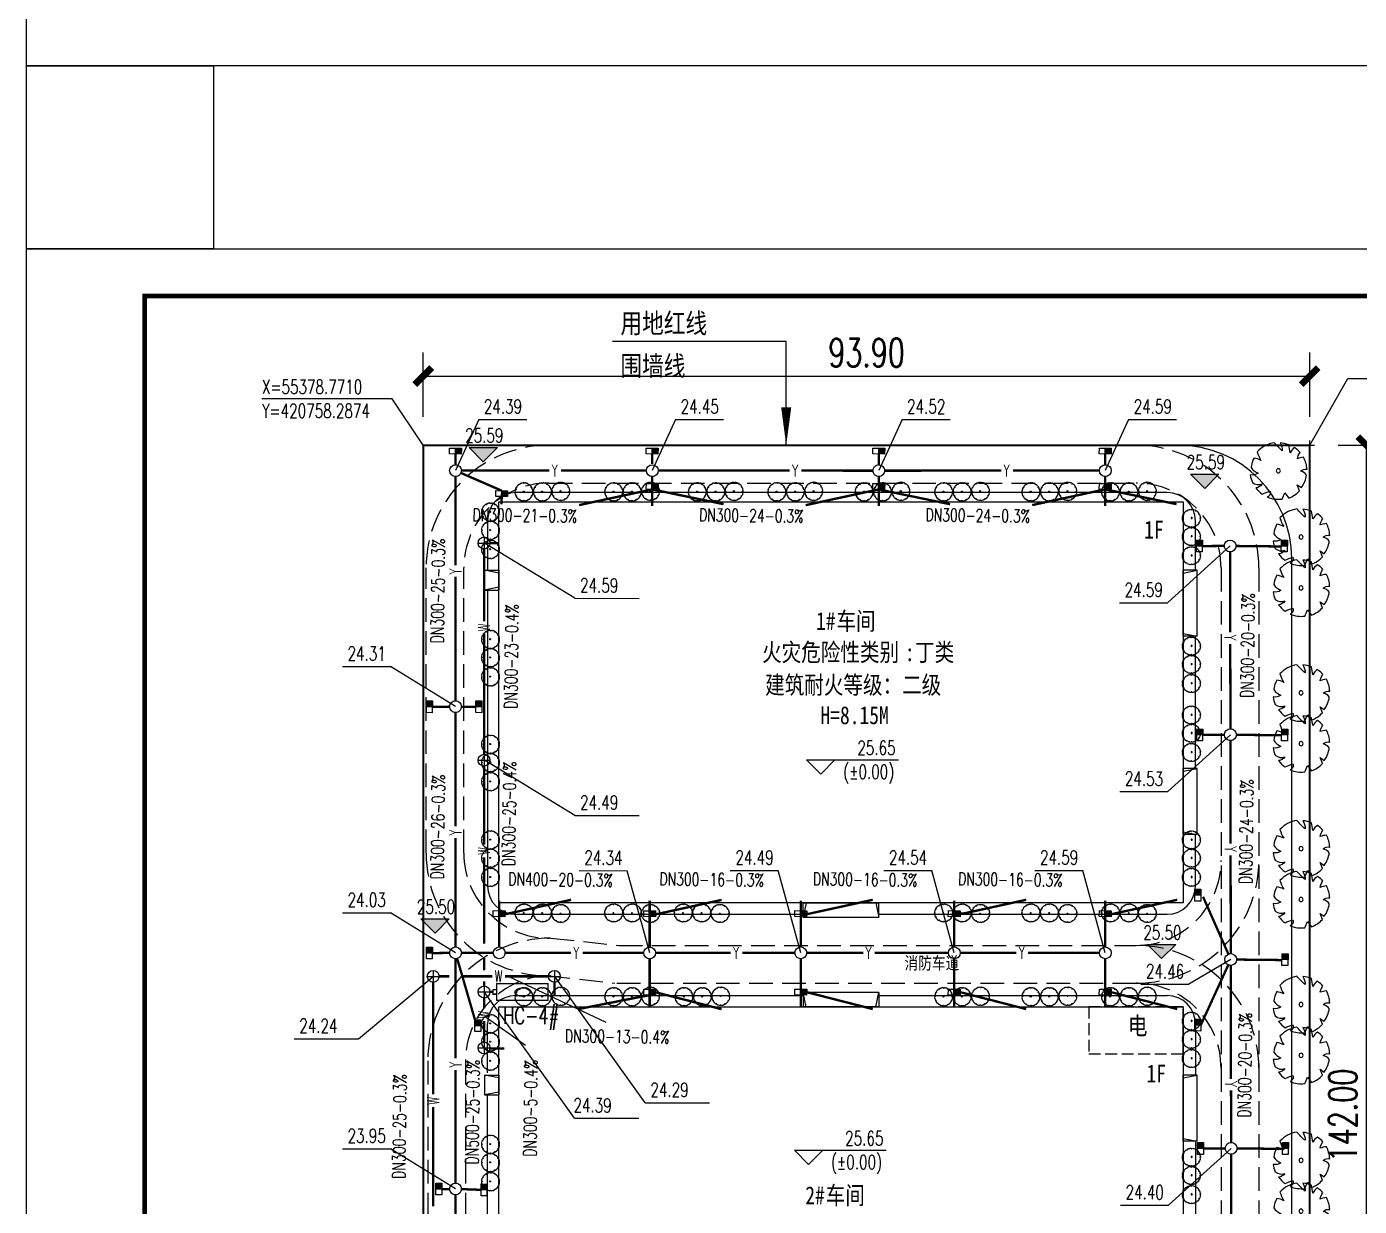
# Model space of a CAD drawing. Header units: millimetres. Extents: x 418357 to 841680, y 53918 to 109839.
# Drawn here: x 420716.3 to 420857.4, y 55072.1 to 55197.1 of the extents above; entities that cross this region are included whole.
import ezdxf

# ---------------------------------------------------------------- set-up
doc = ezdxf.new("R2010")
doc.units = ezdxf.units.MM
doc.linetypes.add('DASH', pattern=[0.35, 0.25, -0.1])
doc.linetypes.add('X5', pattern=[3, 2, -1])
doc.layers.add('0 - 已设计道路边线', color=140, linetype='Continuous', lineweight=50)
for name, color, linetype in [('0 - 建筑控制线', 40, 'Continuous'), ('0 - 新建建筑', 7, 'Continuous'), ('0 - 消防车道', 40, 'Continuous'), ('0 - 绿化2', 74, 'Continuous'), ('0-建筑立面', 255, 'Continuous'), ('DIM_COOR', 171, 'Continuous'), ('DIM_ELEV', 171, 'Continuous'), ('DIM_LEAD', 171, 'Continuous'), ('DIM_雨水', 3, 'Continuous'), ('LV', 3, 'Continuous'), ('PIPE-污水', 6, 'Continuous'), ('PIPE-雨水', 4, 'Continuous'), ('PUB_DIM', 171, 'Continuous'), ('PUB_TEXT', 7, 'Continuous'), ('STAIR', 3, 'Continuous'), ('TEXT_污水', 7, 'Continuous'), ('TEXT_雨水', 7, 'Continuous'), ('TK', 4, 'Continuous'), ('TREE', 8, 'Continuous'), ('TWT_TEXT', 7, 'Continuous'), ('TWT_室外', 8, 'Continuous'), ('TWT_雨水口', 4, 'Continuous'), ('WELL_污水', 6, 'Continuous'), ('WELL_雨水', 4, 'Continuous'), ('道路网', 7, 'Continuous')]:
    doc.layers.add(name, color=color, linetype=linetype)
doc.styles.add('_TCH_DIM', font='SIMPLEX', dxfattribs={"bigfont": 'GBCBIG'})
doc.styles.add('_TCH_DIM_T3', font='SIMPLEX', dxfattribs={"width": 0.705882, "bigfont": 'GBCBIG'})
doc.styles.add('_TWT_PIPETEXT', font='COMPLEX', dxfattribs={"width": 0.8, "height": 2.5, "bigfont": 'HZTXT'})
doc.styles.add('HT', font='simhei.ttf', dxfattribs={"width": 0.8})
doc.styles.get("Standard").update_dxf_attribs({"font": 'txt', "bigfont": 'gbcbig.shx'})
doc.styles.add('宋体', font='', dxfattribs={"width": 0.8})
doc.styles.get('宋体').set_extended_font_data('SimSun')
doc.linetypes.add('FENCELINE2', pattern='A,6.35,-2.54,[132,ltypeshp.shx,S=2.54,R=0,X=-2.54,Y=0],-2.54,25.4', length=36.83)
doc.dimstyles.new('_TCH_ARCH_M_M&&1', dxfattribs={"dimtxt": 2.975, "dimasz": 1.8, "dimexe": 2.5, "dimexo": 3, "dimgap": 1, "dimtad": 1, "dimzin": 0, "dimdsep": 46, "dimtxsty": '_TCH_DIM_T3', "dimblk": 'ARCHTICK', "dimcen": 0.09, "dimclrt": 7, "dimazin": 2, "dimtfac": 1, "dimtix": 1, "dimtmove": 2, "dimatfit": 3, "dimfxl": 0, "dimtolj": 1, "dimtzin": 0, "dimarcsym": 0})

# ---------------------------------------------------------------- blocks, each defined once
blk = doc.blocks.new('BRANCHD', base_point=(0.5, 0.5))
at = {"color": 8}
for p, q in [((0.951, 0.743), (0.931, 0.754)), ((0.962, 0.694), (0.951, 0.743)), ((0.974, 0.687), (0.962, 0.694)), ((0.97, 0.587), (0.994, 0.594)), ((0.97, 0.571), (0.97, 0.587)), ((1.008, 0.55), (0.97, 0.571)), ((0.987, 0.668), (0.974, 0.687)), ((0.982, 0.647), (0.987, 0.668)), ((0.997, 0.62), (0.982, 0.647)), ((0.994, 0.594), (0.997, 0.62)), ((0.998, 0.504), (1.008, 0.52)), ((1.008, 0.52), (1.008, 0.55))]:
    blk.add_line(p, q, dxfattribs=at)
blk = doc.blocks.new('M_F16')
at = {"xscale": 1016, "yscale": 1016, "zscale": 1016}
for rotation in [150, 180, 120, 90, 59.99999999999999, 30, 330.0000000000001, 210, 240, 270, 300.0000000000001]:
    blk.add_blockref('BRANCHD', (3, 9), dxfattribs=dict(at, rotation=rotation))
blk.add_blockref('BRANCHD', (3, 9), dxfattribs=at)
at = {"width": 0.8, "flags": 9}
for tag in ['YSIZE', 'XSIZE']:
    blk.add_attdef(tag, (0, 0), '', height=0.2, dxfattribs=at)
blk = doc.blocks.new('SHU1')
at = {"layer": 'LV', "color": 8, "lineweight": -2}
for radius in [137, 92.1]:
    blk.add_circle((214, 644), radius, dxfattribs=at)
at = {"layer": 'LV', "color": 8, "xscale": 4.5, "yscale": 4.5, "zscale": 4.5}
blk.add_blockref('M_F16', (267, 678), dxfattribs=at)
blk = doc.blocks.new('$plan$00003853')
at = {"layer": '0 - 绿化2', "color": 8}
blk.add_lwpolyline([(227, 1020, -0.064779), (482, 928, -0.140502), (396, 691, 0.022693), (675, 782, -0.079452), (887, 533, 0.167891), (592, 468, 0.027315), (999, 345, -0.172277), (998, -362, -0.066723), (654, -389, -0.062305), (849, -572, -0.091342), (592, -836, -0.143439), (285, -705, 0.213293), (366, -986, -0.068191), (89, -1047, -0.278754), (-132, -757, 0.22121), (-146, -1029, -0.081068), (-464, -929, 0.034822), (-501, -626, 0.431768), (-644, -818, -0.134445), (-967, -375, -0.054829), (-808, -178, 0.035323), (-1051, -141, -0.115847), (-1001, 342), (-767, 368), (-931, 457, -0.12079), (-611, 836, -0.192954), (-378, 705, 0.24867), (-432, 953, -0.109754), (15, 1047, -0.045563), (77, 823, 0.166126)], format="xyb", close=True, dxfattribs=at)
blk.add_circle((13, -7), 75.6, dxfattribs=at)
blk = doc.blocks.new('A$C18C27DA3')
at = {"layer": '0-建筑立面', "color": 8}
blk.add_lwpolyline([(73980, 1500), (1500, 1500), (1500, 43980), (73980, 43980)], close=True, dxfattribs=at)
at = {"layer": 'STAIR', "color": 8, "lineweight": -2}
for p, q in [((0, 36740), (0, 34640)), ((0, 36740), (1500, 36740)), ((1500, 36440), (0, 36740)), ((1500, 36740), (1500, 34640)), ((75480, 36740), (73980, 36740)), ((73980, 29740), (73980, 36740)), ((73980, 36440), (75480, 36740)), ((75480, 29740), (75480, 36740)), ((1500, 34940), (0, 34640)), ((0, 34640), (1500, 34640)), ((73980, 30040), (75480, 29740)), ((75480, 29740), (73980, 29740)), ((75480, 15740), (73980, 15740)), ((73980, 8740), (73980, 15740)), ((73980, 15440), (75480, 15740)), ((75480, 8740), (75480, 15740)), ((73980, 9040), (75480, 8740)), ((75480, 8740), (73980, 8740)), ((33740, 0), (33740, 1500)), ((33740, 1500), (41740, 1500)), ((34040, 1500), (33740, 0)), ((41440, 1500), (41740, 0)), ((41740, 0), (41740, 1500)), ((33740, 0), (41740, 0))]:
    blk.add_line(p, q, dxfattribs=at)
blk = doc.blocks.new('A$C3CD84E03')
at = {"layer": '0-建筑立面', "color": 8}
blk.add_lwpolyline([(1500, 42480), (73980, 42480), (73980, 0), (1500, 0)], close=True, dxfattribs=at)
at = {"layer": 'STAIR', "color": 8, "lineweight": -2}
for p, q in [((41740, 43980), (33740, 43980)), ((33740, 43980), (33740, 42480)), ((34040, 42480), (33740, 43980)), ((41440, 42480), (41740, 43980)), ((41740, 43980), (41740, 42480)), ((41740, 42480), (33740, 42480)), ((0, 35240), (0, 33140)), ((0, 35240), (1500, 35240)), ((1500, 34940), (0, 35240)), ((1500, 35240), (1500, 33140)), ((75480, 35240), (73980, 35240)), ((73980, 28240), (73980, 35240)), ((73980, 34940), (75480, 35240)), ((75480, 28240), (75480, 35240)), ((1500, 33440), (0, 33140)), ((0, 33140), (1500, 33140)), ((73980, 28540), (75480, 28240)), ((75480, 28240), (73980, 28240)), ((75480, 14240), (73980, 14240)), ((73980, 7240), (73980, 14240)), ((73980, 13940), (75480, 14240)), ((75480, 7240), (75480, 14240)), ((73980, 7540), (75480, 7240)), ((75480, 7240), (73980, 7240))]:
    blk.add_line(p, q, dxfattribs=at)
blk = doc.blocks.new('rqwr')
at = {"layer": '0 - 消防车道', "color": 8, "linetype": 'DASH', "ltscale": 10}
for p, q in [((420772.29, 55378.77), (420833.79, 55378.77)), ((420771.59, 55374.77), (420833.79, 55374.77)), ((420758.59, 55335.57), (420758.59, 55365.77)), ((420762.59, 55335.57), (420762.59, 55365.77)), ((420842.79, 55365.77), (420842.79, 55312.79)), ((420846.79, 55365.77), (420846.79, 55312.79)), ((420771.77, 55326.57), (420779.01, 55325.79)), ((420779.01, 55325.79), (420833.79, 55325.79)), ((420771.34, 55322.6), (420778.58, 55321.81)), ((420778.8, 55321.79), (420833.79, 55321.79)), ((420758.77, 55313.57), (420758.77, 55258.48)), ((420762.77, 55313.57), (420762.77, 55282.47)), ((420842.79, 55312.79), (420842.79, 55283.47)), ((420846.79, 55312.79), (420846.79, 55223.77)), ((420771.77, 55274.47), (420833.79, 55274.47)), ((420771.77, 55273.47), (420783.54, 55274.47)), ((420783.54, 55274.47), (420833.79, 55274.47)), ((420771.77, 55270.47), (420833.79, 55270.47)), ((420772.11, 55269.49), (420783.88, 55270.49)), ((420762.77, 55258.48), (420762.77, 55261.47)), ((420842.79, 55261.47), (420842.79, 55258.48)), ((420771.77, 55249.48), (420833.79, 55249.48)), ((420771.77, 55245.48), (420833.79, 55245.48)), ((420842.79, 55236.48), (420842.79, 55223.77))]:
    blk.add_line(p, q, dxfattribs=at)
for centre, radius, start, end in [((420771.59, 55365.77), 13, 90, 180), ((420833.79, 55365.77), 13, 0, 90), ((420771.59, 55365.77), 9, 90, 180), ((420833.79, 55365.77), 9, 0, 90), ((420771.59, 55335.57), 13, 180, 270), ((420771.59, 55335.57), 9, 180, 270), ((420833.79, 55334.79), 9, 270, 0), ((420833.79, 55334.79), 13, 270, 0), ((420771.77, 55313.57), 13, 90, 180), ((420833.79, 55312.79), 13, 0, 90), ((420771.77, 55313.57), 9, 90, 180), ((420833.79, 55312.79), 9, 0, 90), ((420833.79, 55283.47), 9, 270, 0), ((420771.77, 55282.47), 13, 180, 270), ((420771.77, 55282.47), 9, 180, 270), ((420771.77, 55261.47), 13, 90, 180), ((420771.77, 55261.47), 9, 90, 180), ((420833.79, 55261.47), 9, 360, 90), ((420771.77, 55258.48), 13, 180, 270), ((420771.77, 55258.48), 9, 180, 270), ((420833.79, 55258.48), 9, 270, 360), ((420833.79, 55236.48), 9, 0, 90)]:
    blk.add_arc(centre, radius, start, end, dxfattribs=at)
at = {"layer": 'PUB_TEXT', "color": 8, "lineweight": -2, "style": '宋体', "width": 0.8}
for s, height, p in [('1F', 1.899, (420834.64, 55368.88)), ('消防车道', 1.329, (420809.26, 55323.26)), ('消防车道', 1.329, (420809.26, 55271.95))]:
    blk.add_text(s, height=height, dxfattribs=at).set_placement(p)
blk = doc.blocks.new('$TwtSys$00000353')
at = {"color": 6}
for p, q in [((-0.5, 0.5), (0.5, 0.5)), ((-0.5, -0.5), (-0.5, 0.5)), ((0.5, 0.5), (0.5, -0.5)), ((-0.5, 0.133), (-0.58, 0.133)), ((-0.58, 0.133), (-0.58, -0.133)), ((-0.5, -0.133), (-0.58, -0.133)), ((0.5, -0.5), (-0.5, -0.5))]:
    blk.add_line(p, q, dxfattribs=at)
at = {"color": 6, "const_width": 0.02}
blk.add_lwpolyline([(-0.5, 0.5), (0.5, 0.5), (0.5, -0.5), (-0.5, -0.5)], close=True, dxfattribs=at)
blk.add_lwpolyline([(-0.5, 0.133), (-0.58, 0.133), (-0.58, -0.133), (-0.5, -0.133)], dxfattribs=at)
at = {"color": 6}
blk.add_ellipse((0, 0), major_axis=(0, 0.25), ratio=0.6, start_param=4.712389, end_param=10.995574, dxfattribs=at)
blk = doc.blocks.new('$TwtSys$00000424')
for p, q in [((-500, 250), (500, 250)), ((-500, -250), (-500, 250)), ((0, -250), (0, 250)), ((500, 250), (500, -250)), ((500, -250), (-500, -250))]:
    blk.add_line(p, q)
blk.add_solid([(0, 250), (500, 250), (0, -250), (500, -250)])
blk = doc.blocks.new('GeYuanFrame_74602687', base_point=(18.76, 4.34))
at = {"layer": 'TK'}
blk.add_lwpolyline([(18.76, 424.34), (612.76, 424.34), (612.76, 4.34), (18.76, 4.34), (18.76, 424.34)], dxfattribs=at)
blk = doc.blocks.new('GeYuanFrame_70264237', base_point=(18.76, 4.34))
at = {"layer": 'TK'}
blk.add_line((43.76, 414.34), (602.76, 414.34), dxfattribs=at)
blk.add_lwpolyline([(18.76, 424.34), (612.76, 424.34), (612.76, 4.34), (18.76, 4.34), (18.76, 424.34)], dxfattribs=at)
at = {"layer": 'TK', "const_width": 1}
blk.add_lwpolyline([(602.76, 414.34), (43.76, 414.34), (43.76, 14.34), (602.76, 14.34)], close=True, dxfattribs=at)
blk = doc.blocks.new('_ArchTick')
at = {"color": 0, "linetype": 'ByBlock', "const_width": 0.4}
blk.add_lwpolyline([(-0.5, -0.5), (0.5, 0.5)], dxfattribs=at)
blk = doc.blocks.new('*D149')
at = {"layer": 'Defpoints', "color": 0, "lineweight": -2}
for p in [(420852.18, 55160.07), (420758.29, 55152.75), (420852.18, 55152.75)]:
    blk.add_point(p, dxfattribs=at)
at = {"layer": 'PUB_DIM', "color": 0, "lineweight": -2}
for p, q in [((420758.29, 55155.75), (420758.29, 55162.57)), ((420852.18, 55155.75), (420852.18, 55162.57)), ((420758.29, 55160.07), (420852.18, 55160.07))]:
    blk.add_line(p, q, dxfattribs=at)
at = {"layer": 'PUB_DIM', "color": 0, "lineweight": -2, "xscale": 1.8, "yscale": 1.8, "zscale": 1.8, "rotation": 180}
blk.add_blockref('_ArchTick', (420758.29, 55160.07), dxfattribs=at)
at = {"layer": 'PUB_DIM', "color": 0, "lineweight": -2, "xscale": 1.8, "yscale": 1.8, "zscale": 1.8}
blk.add_blockref('_ArchTick', (420852.18, 55160.07), dxfattribs=at)
at = {"layer": 'PUB_DIM', "color": 7, "insert": (420805.24, 55162.55), "char_height": 2.975, "attachment_point": 5, "style": '_TCH_DIM_T3'}
blk.add_mtext('\\A1;93.90', dxfattribs=at)
blk = doc.blocks.new('*D150')
at = {"layer": 'Defpoints', "color": 0, "lineweight": -2}
for p in [(420852.18, 55152.75), (420858.18, 55152.75), (420852.18, 55010.75)]:
    blk.add_point(p, dxfattribs=at)
at = {"layer": 'PUB_DIM', "color": 0, "lineweight": -2}
for p, q in [((420855.18, 55152.75), (420860.68, 55152.75)), ((420858.18, 55010.75), (420858.18, 55152.75)), ((420855.18, 55010.75), (420860.68, 55010.75))]:
    blk.add_line(p, q, dxfattribs=at)
at = {"layer": 'PUB_DIM', "color": 0, "lineweight": -2, "xscale": 1.8, "yscale": 1.8, "zscale": 1.8}
for p, rotation in [((420858.18, 55152.75), 89.99896035443862), ((420858.18, 55010.75), 269.9989603544386)]:
    blk.add_blockref('_ArchTick', p, dxfattribs=dict(at, rotation=rotation))
at = {"layer": 'PUB_DIM', "color": 7, "insert": (420855.69, 55081.75), "char_height": 2.975, "attachment_point": 5, "rotation": 89.999, "style": '_TCH_DIM_T3'}
blk.add_mtext('\\A1;142.00', dxfattribs=at)
blk = doc.blocks.new('$TWTSYS$00000374')
for p, q in [((-0.5, 0, 0), (0.5, 0, 0)), ((0, 0.5, 0), (0, -0.5, 0))]:
    blk.add_line(p, q)
blk.add_circle((0, 0, 0), 0.5)
blk = doc.blocks.new('$TWTSYS$00000187')
blk.add_circle((0, 0, 0), 0.5)

msp = doc.modelspace()

# ---------------------------------------------------------------- hatches: boundary and pattern name
at = {"layer": 'DIM_ELEV', "lineweight": -2}
for points in [[(420764.64, 55150.996), (420763.14, 55152.496), (420766.14, 55152.496)], [(420841.062, 55148.177), (420839.562, 55149.677), (420842.562, 55149.677)], [(420759.546, 55101.07), (420758.046, 55102.57), (420761.046, 55102.57)], [(420836.488, 55098.373), (420834.988, 55099.873), (420837.988, 55099.873)]]:
    msp.add_hatch(color=256, dxfattribs=at).paths.add_polyline_path(points)
at = {"layer": 'PIPE-雨水', "linetype": 'Continuous', "lineweight": -2}
for points in [[(420782.543, 55147.747), (420782.418, 55147.747), (420782.668, 55147.746)], [(420782.543, 55147.747), (420782.418, 55147.747), (420782.668, 55147.746)], [(420782.532, 55148.072), (420782.506, 55148.194), (420782.532, 55148.199)], [(420782.532, 55148.072), (420782.558, 55148.194), (420782.532, 55148.199)], [(420806.504, 55148.065), (420806.478, 55148.187), (420806.504, 55148.192)], [(420806.504, 55148.065), (420806.529, 55148.187), (420806.504, 55148.192)], [(420806.537, 55147.115), (420806.412, 55147.115), (420806.662, 55147.115)], [(420806.537, 55147.115), (420806.412, 55147.115), (420806.662, 55147.115)], [(420830.527, 55147.122), (420830.402, 55147.122), (420830.652, 55147.122)], [(420830.527, 55147.122), (420830.402, 55147.122), (420830.652, 55147.122)]]:
    msp.add_hatch(color=256, dxfattribs=at).paths.add_polyline_path(points)

# ---------------------------------------------------------------- linework, layer by layer
at = {"color": 3, "linetype": 'Continuous'}
for p, q in [((420764.162, 55155.476), (420761.705, 55150.06)), ((420764.162, 55155.476), (420769.247, 55155.472)), ((420785, 55155.476), (420782.543, 55150.06)), ((420785, 55155.476), (420790.085, 55155.472)), ((420808.995, 55155.469), (420806.537, 55150.053)), ((420808.995, 55155.469), (420814.08, 55155.465)), ((420832.985, 55155.476), (420830.527, 55150.06)), ((420832.985, 55155.476), (420838.07, 55155.472)), ((420774.358, 55136.535), (420764.766, 55142.39)), ((420843.746, 55142.083), (420837.109, 55136.055)), ((420774.358, 55136.535), (420781.17, 55136.53)), ((420832.024, 55136.059), (420837.109, 55136.055)), ((420749.727, 55129.306), (420754.812, 55129.302)), ((420761.705, 55125.06), (420754.812, 55129.302)), ((420843.781, 55122.083), (420837.144, 55116.055)), ((420774.358, 55113.535), (420764.766, 55119.39)), ((420832.059, 55116.059), (420837.144, 55116.055)), ((420774.358, 55113.535), (420781.17, 55113.53)), ((420774.804, 55107.688), (420779.889, 55107.684)), ((420782.268, 55098.964), (420779.889, 55107.684)), ((420790.809, 55107.7), (420795.894, 55107.696)), ((420798.273, 55098.976), (420795.894, 55107.696)), ((420807.064, 55107.7), (420812.149, 55107.696)), ((420814.527, 55098.976), (420812.149, 55107.696)), ((420823.064, 55107.7), (420828.149, 55107.696)), ((420830.527, 55098.976), (420828.149, 55107.696)), ((420749.727, 55103.222), (420754.812, 55103.217)), ((420761.705, 55098.976), (420754.812, 55103.217)), ((420843.816, 55098.273), (420839.373, 55095.646)), ((420751.423, 55089.883), (420759.342, 55096.491)), ((420781.807, 55083.103), (420772.215, 55096.478)), ((420834.288, 55095.65), (420839.373, 55095.646)), ((420774.321, 55081.468), (420764.729, 55094.843)), ((420744.611, 55089.887), (420751.423, 55089.883)), ((420781.807, 55083.103), (420788.619, 55083.098)), ((420774.321, 55081.468), (420781.133, 55081.464)), ((420749.727, 55078.222), (420754.812, 55078.217)), ((420761.705, 55073.976), (420754.812, 55078.217)), ((420843.852, 55078.273), (420837.216, 55072.245)), ((420832.131, 55072.25), (420837.216, 55072.245))]:
    msp.add_line(p, q, dxfattribs=at)
at = {"color": 1, "linetype": 'X5', "const_width": 0.2, "flags": 128}
msp.add_lwpolyline([(420758.287, 55152.746), (420852.183, 55152.746), (420852.183, 55010.746), (420758.287, 55010.746), (420758.287, 55152.746)], dxfattribs=at)
at = {"layer": '0 - 已设计道路边线', "color": 8, "lineweight": -2}
for p, q in [((420837.067, 55147.746), (420768.087, 55147.746)), ((420765.087, 55144.746), (420765.087, 55139.506)), ((420840.067, 55139.506), (420840.067, 55144.746)), ((420765.087, 55137.406), (420765.087, 55106.066)), ((420840.067, 55118.506), (420840.067, 55132.506)), ((420840.067, 55106.066), (420840.067, 55111.506)), ((420768.087, 55103.066), (420798.527, 55103.066)), ((420806.527, 55103.066), (420837.067, 55103.066)), ((420768.087, 55094.466), (420798.527, 55094.466)), ((420806.527, 55094.466), (420837.067, 55094.466)), ((420765.087, 55086.279), (420765.087, 55091.466)), ((420840.067, 55091.466), (420840.067, 55086.026)), ((420765.087, 55052.786), (420765.087, 55083.926)), ((420840.067, 55079.026), (420840.067, 55065.026))]:
    msp.add_line(p, q, dxfattribs=at)
for centre, start, end in [((420768.087, 55144.746), 90, 180), ((420837.067, 55144.746), 0, 90), ((420768.087, 55106.066), 180, 270), ((420837.067, 55106.066), 270, 0), ((420768.087, 55091.466), 90, 180), ((420837.067, 55091.466), 0, 90)]:
    msp.add_arc(centre, 3, start, end, dxfattribs=at)
at = {"layer": '0 - 建筑控制线', "color": 0, "linetype": 'FENCELINE2', "ltscale": 0.2, "const_width": 0.2}
msp.add_lwpolyline([(420852.183, 55018.746), (420852.183, 55152.746), (420758.287, 55152.746), (420758.287, 55010.746), (420825.381, 55010.746)], dxfattribs=at)
at = {"layer": '0 - 新建建筑'}
for points in [[(420766.287, 55104.266), (420766.287, 55146.746), (420838.767, 55146.746), (420838.767, 55104.266)], [(420766.287, 55050.786), (420766.287, 55093.266), (420838.767, 55093.266), (420838.767, 55050.786)]]:
    msp.add_lwpolyline(points, close=True, dxfattribs=at)
at = {"layer": 'Defpoints', "color": 6, "lineweight": -2}
for p, q in [((420767.35, 55096.491), (420777.642, 55091.622)), ((420764.854, 55092.245), (420769.131, 55089.203))]:
    msp.add_line(p, q, dxfattribs=at)
at = {"layer": 'Defpoints', "lineweight": -2}
msp.add_lwpolyline([(420716.28, 55192.937), (420736.067, 55192.937), (420736.067, 55173.539), (420716.28, 55173.539)], close=True, dxfattribs=at)
at = {"layer": 'Defpoints', "linetype": 'DASH', "lineweight": -2, "ltscale": 5}
msp.add_lwpolyline([(420838.767, 55088.266), (420838.767, 55093.266), (420828.767, 55093.266), (420828.767, 55088.266)], close=True, dxfattribs=at)
at = {"layer": 'DIM_COOR', "color": 3, "lineweight": -2}
for p, q in [((420852.183, 55152.746), (420856.209, 55159.805)), ((420856.209, 55159.805), (420869.794, 55159.805)), ((420755.01, 55157.656), (420741.205, 55157.656)), ((420758.287, 55152.746), (420755.01, 55157.656)), ((420851.683, 55152.746), (420852.683, 55152.746)), ((420852.183, 55152.246), (420852.183, 55153.246))]:
    msp.add_line(p, q, dxfattribs=at)
at = {"layer": 'DIM_ELEV', "lineweight": -2}
for p, q in [((420764.64, 55150.996), (420763.14, 55152.496)), ((420763.14, 55152.496), (420766.14, 55152.496)), ((420764.64, 55150.996), (420766.14, 55152.496)), ((420841.062, 55148.177), (420839.562, 55149.677)), ((420839.562, 55149.677), (420842.562, 55149.677)), ((420841.062, 55148.177), (420842.562, 55149.677)), ((420800.386, 55117.922), (420798.886, 55119.422)), ((420798.886, 55119.422), (420808.614, 55119.422)), ((420800.386, 55117.922), (420801.886, 55119.422)), ((420759.546, 55101.07), (420758.046, 55102.57)), ((420758.046, 55102.57), (420761.046, 55102.57)), ((420759.546, 55101.07), (420761.046, 55102.57)), ((420836.488, 55098.373), (420834.988, 55099.873)), ((420834.988, 55099.873), (420837.988, 55099.873)), ((420836.488, 55098.373), (420837.988, 55099.873)), ((420799.096, 55076.566), (420797.596, 55078.066)), ((420797.596, 55078.066), (420807.324, 55078.066)), ((420799.096, 55076.566), (420800.596, 55078.066))]:
    msp.add_line(p, q, dxfattribs=at)
at = {"layer": 'DIM_LEAD', "lineweight": -2}
for p, q in [((420796.729, 55163.75), (420778.333, 55163.75)), ((420796.729, 55152.746), (420796.729, 55163.75))]:
    msp.add_line(p, q, dxfattribs=at)
at = {"layer": 'DIM_LEAD'}
msp.add_lwpolyline([(420796.729, 55152.746, 0, 1.067, 0), (420796.729, 55156.746, 0, 0, 0)], format="xyseb", dxfattribs=at)
at = {"layer": 'DIM_雨水', "linetype": 'FENCELINE2'}
for points in [[(420774.795, 55143.527, 0, 0, 0), (420768.295, 55143.525, 0.533, 0, 0), (420766.295, 55143.524, 0, 0, 0)], [(420798.789, 55143.52, 0, 0, 0), (420792.289, 55143.517, 0.533, 0, 0), (420790.289, 55143.517, 0, 0, 0)], [(420822.779, 55143.527, 0, 0, 0), (420816.279, 55143.525, 0.533, 0, 0), (420814.279, 55143.524, 0, 0, 0)], [(420760.855, 55142.15, 0, 0, 0), (420760.857, 55135.65, 0.533, 0, 0), (420760.858, 55133.65, 0, 0, 0)], [(420846.629, 55136.37, 0, 0, 0), (420846.631, 55129.87, 0.533, 0, 0), (420846.632, 55127.87, 0, 0, 0)], [(420769.41, 55136.137, 0, 0, 0), (420769.413, 55129.637, 0.533, 0, 0), (420769.413, 55127.637, 0, 0, 0)], [(420769.169, 55118.673, 0, 0, 0), (420769.171, 55112.173, 0.533, 0, 0), (420769.172, 55110.173, 0, 0, 0)], [(420760.855, 55117.15, 0, 0, 0), (420760.857, 55110.65, 0.533, 0, 0), (420760.858, 55108.65, 0, 0, 0)], [(420846.484, 55116.659, 0, 0, 0), (420846.486, 55110.159, 0.533, 0, 0), (420846.487, 55108.159, 0, 0, 0)], [(420778.59, 55104.949, 0, 0, 0), (420772.09, 55104.947, 0.533, 0, 0), (420770.09, 55104.946, 0, 0, 0)], [(420794.595, 55104.961, 0, 0, 0), (420788.095, 55104.959, 0.533, 0, 0), (420786.095, 55104.958, 0, 0, 0)], [(420810.85, 55104.961, 0, 0, 0), (420804.35, 55104.959, 0.533, 0, 0), (420802.35, 55104.958, 0, 0, 0)], [(420826.225, 55104.961, 0, 0, 0), (420819.725, 55104.959, 0.533, 0, 0), (420817.725, 55104.958, 0, 0, 0)], [(420846.339, 55091.919, 0, 0, 0), (420846.341, 55085.419, 0.533, 0, 0), (420846.342, 55083.419, 0, 0, 0)], [(420771.439, 55082.192, 0, 0, 0), (420771.436, 55088.692, 0.533, 0, 0), (420771.436, 55090.692, 0, 0, 0)], [(420784.586, 55088.331, 0, 0, 0), (420778.086, 55088.329, 0.533, 0, 0), (420776.086, 55088.328, 0, 0, 0)], [(420757.281, 55086.349, 0, 0, 0), (420757.283, 55079.849, 0.533, 0, 0), (420757.284, 55077.849, 0, 0, 0)], [(420760.936, 55086.316, 0, 0, 0), (420760.939, 55079.816, 0.533, 0, 0), (420760.939, 55077.816, 0, 0, 0)]]:
    msp.add_lwpolyline(points, format="xyseb", dxfattribs=at)
at = {"layer": 'PIPE-污水', "linetype": 'Continuous', "lineweight": -2, "ltscale": 0.005, "const_width": 0.25}
for points in [[(420765.354, 55142.387), (420766.287, 55142.387)], [(420764.729, 55141.762), (420764.729, 55134.11)], [(420764.729, 55132.772), (420764.729, 55120.012)], [(420764.729, 55118.762), (420764.729, 55110.447)], [(420764.729, 55109.109), (420764.729, 55099.944)], [(420764.729, 55098.448), (420764.729, 55097.127)], [(420759.342, 55095.866), (420759.342, 55083.978)], [(420759.967, 55096.491), (420761.054, 55096.491)], [(420765.605, 55096.491), (420762.524, 55096.491)], [(420764.729, 55095.968), (420764.729, 55095.468)], [(420771.55, 55096.491), (420766.944, 55096.491)], [(420772.175, 55095.866), (420772.175, 55094.466)], [(420764.729, 55094.218), (420764.729, 55093.104)], [(420765.354, 55094.843), (420765.604, 55094.843)], [(420764.729, 55091.766), (420764.729, 55089.532)], [(420765.354, 55088.851), (420766.872, 55088.851)], [(420759.342, 55082.639), (420759.342, 55072.116)]]:
    msp.add_lwpolyline(points, dxfattribs=at)
at = {"layer": 'PIPE-雨水', "linetype": 'Continuous', "lineweight": -2, "ltscale": 0.005, "const_width": 0.25}
for points in [[(420761.701, 55150.685), (420761.694, 55151.817)], [(420782.527, 55150.769), (420782.517, 55151.817)], [(420806.533, 55150.678), (420806.527, 55151.809)], [(420830.524, 55150.685), (420830.517, 55151.817)], [(420761.705, 55149.435), (420761.705, 55140.038)], [(420762.278, 55149.811), (420766.592, 55147.934)], [(420771.652, 55150.06), (420762.33, 55150.06)], [(420781.918, 55150.06), (420772.876, 55150.06)], [(420782.543, 55149.435), (420782.543, 55147.746)], [(420797.113, 55150.056), (420783.168, 55150.06)], [(420805.912, 55150.053), (420798.337, 55150.056)], [(420806.537, 55149.428), (420806.537, 55147.115)], [(420819.515, 55150.057), (420807.162, 55150.053)], [(420829.902, 55150.06), (420820.738, 55150.057)], [(420830.527, 55149.435), (420830.527, 55147.122)], [(420774.797, 55146.406), (420782.532, 55148.072)], [(420782.532, 55148.072), (420790.089, 55146.506)], [(420782.543, 55147.746), (420782.538, 55146.306)], [(420798.791, 55146.399), (420806.504, 55148.065)], [(420806.504, 55148.065), (420814.083, 55146.499)], [(420822.782, 55146.406), (420830.495, 55148.072)], [(420830.527, 55148.071), (420838.074, 55146.506)], [(420766.592, 55147.31), (420766.587, 55146.494)], [(420806.537, 55147.115), (420806.532, 55146.299)], [(420830.527, 55147.122), (420830.522, 55146.306)], [(420843.121, 55142.079), (420840.811, 55142.067)], [(420844.371, 55142.076), (420849.178, 55142.025)], [(420843.747, 55141.458), (420843.762, 55132.924)], [(420761.705, 55138.814), (420761.705, 55125.685)], [(420843.764, 55131.7), (420843.78, 55122.708)], [(420761.08, 55125.055), (420759.246, 55125.04)], [(420762.33, 55125.054), (420763.858, 55125.038)], [(420761.705, 55124.435), (420761.705, 55112.377)], [(420843.156, 55122.079), (420840.846, 55122.067)], [(420843.782, 55121.458), (420843.798, 55110.537)], [(420844.406, 55122.076), (420849.213, 55122.025)], [(420761.705, 55111.153), (420761.705, 55099.601)], [(420843.799, 55109.313), (420843.815, 55098.898)], [(420766.328, 55099.601), (420766.328, 55104.506)], [(420766.946, 55103.066), (420773.948, 55104.599)], [(420782.268, 55099.589), (420782.268, 55104.494)], [(420782.886, 55103.054), (420789.888, 55104.587)], [(420798.273, 55099.601), (420798.273, 55104.506)], [(420798.891, 55103.066), (420805.893, 55104.599)], [(420814.527, 55099.601), (420814.527, 55104.506)], [(420815.145, 55103.066), (420822.148, 55104.599)], [(420830.527, 55099.601), (420830.527, 55104.506)], [(420831.145, 55103.066), (420838.148, 55104.599)], [(420843.563, 55098.845), (420840.881, 55104.923)], [(420761.08, 55098.971), (420759.246, 55098.956)], [(420761.705, 55098.351), (420761.705, 55087.799)], [(420761.879, 55098.376), (420763.766, 55091.89)], [(420765.703, 55098.976), (420762.33, 55098.976)], [(420766.953, 55098.976), (420773.942, 55098.97)], [(420775.166, 55098.969), (420781.643, 55098.965)], [(420782.268, 55098.339), (420782.268, 55093.254)], [(420782.893, 55098.965), (420790.857, 55098.971)], [(420792.08, 55098.971), (420797.648, 55098.976)], [(420798.273, 55098.351), (420798.273, 55093.266)], [(420798.898, 55098.976), (420804.884, 55098.976)], [(420806.108, 55098.976), (420813.902, 55098.976)], [(420814.527, 55098.351), (420814.527, 55093.266)], [(420815.152, 55098.976), (420821.111, 55098.976)], [(420822.335, 55098.976), (420829.902, 55098.976)], [(420830.527, 55098.351), (420830.527, 55093.266)], [(420844.441, 55098.267), (420849.248, 55098.216)], [(420840.636, 55091.325), (420843.556, 55097.705)], [(420843.817, 55097.648), (420843.839, 55085.631)], [(420774.722, 55093.026), (420782.257, 55094.504)], [(420782.887, 55094.805), (420789.888, 55093.014)], [(420798.892, 55094.817), (420805.893, 55093.026)], [(420815.146, 55094.817), (420822.148, 55093.026)], [(420831.146, 55094.817), (420838.148, 55093.026)], [(420761.705, 55086.575), (420761.705, 55074.601)], [(420843.841, 55084.407), (420843.851, 55078.898)], [(420843.227, 55078.27), (420840.918, 55078.258)], [(420843.854, 55077.648), (420843.886, 55062.706)], [(420844.477, 55078.267), (420849.284, 55078.216)], [(420761.08, 55073.963), (420760.252, 55073.945)], [(420761.705, 55073.351), (420761.705, 55059.492)], [(420762.329, 55073.953), (420764.413, 55073.878)]]:
    msp.add_lwpolyline(points, dxfattribs=at)
at = {"layer": '道路网', "color": 8, "linetype": 'Continuous'}
msp.add_line((420850.267, 55018.746), (420850.267, 55140.745), dxfattribs=at)
msp.add_arc((420838.267, 55140.745), 12, 0, 89.99896, dxfattribs=at)

# ---------------------------------------------------------------- block references
at = {"layer": '0 - 绿化2', "xscale": 0.002879999999999999, "yscale": -0.00288, "zscale": 0.002879999999999999, "rotation": 118.0922593969319}
for p in [(420848.886, 55150.01), (420851.299, 55143), (420851.299, 55137.611), (420851.299, 55126.496), (420851.299, 55121.107), (420851.299, 55109.992), (420851.299, 55104.603), (420851.299, 55093.488), (420851.299, 55088.099), (420851.299, 55076.984), (420851.299, 55071.595)]:
    msp.add_blockref('$plan$00003853', p, dxfattribs=at)
at = {"layer": '0-建筑立面', "xscale": 0.001, "yscale": 0.001, "zscale": 0.001}
for name, p in [('A$C18C27DA3', (420764.787, 55102.766)), ('A$C3CD84E03', (420764.787, 55050.786))]:
    msp.add_blockref(name, p, dxfattribs=at)
at = {"layer": 'Defpoints', "lineweight": -2, "xscale": 0.5, "yscale": 0.5, "zscale": 0.5}
for name, p in [('GeYuanFrame_74602687', (420716.28, 55192.937)), ('GeYuanFrame_70264237', (420716.28, 54963.539))]:
    msp.add_blockref(name, p, dxfattribs=at)
at = {"layer": 'Defpoints', "lineweight": -2}
msp.add_blockref('rqwr', (0, -226.025), dxfattribs=at)
at = {"layer": 'TREE', "extrusion": (0, 0, -1)}
for p, xscale, yscale, zscale, rotation in [((-420768.679, 55147.969), -0.0004110838609215419, 0.0004110836464220474, -0.0004110838609215419, 99.48893673752902), ((-420770.636, 55147.969), -0.0004110838609215419, 0.0004110836464220474, -0.0004110838609215419, 99.48893673752902), ((-420772.58, 55148.024), -0.0004110838609215419, 0.0004110836464220474, -0.0004110838609215419, 99.48893673752902), ((-420778.186, 55147.969), -0.0004110838609215419, 0.0004110836464220474, -0.0004110838609215419, 99.48893673752902), ((-420780.143, 55147.969), -0.0004110838609215419, 0.0004110836464220474, -0.0004110838609215419, 99.48893673752902), ((-420782.087, 55148.024), -0.0004110838609215419, 0.0004110836464220474, -0.0004110838609215419, 99.48893673752902), ((-420787.04, 55147.969), -0.0004110838609215419, 0.0004110836464220474, -0.0004110838609215419, 99.48893673752902), ((-420788.997, 55147.969), -0.0004110838609215419, 0.0004110836464220474, -0.0004110838609215419, 99.48893673752902), ((-420790.941, 55148.024), -0.0004110838609215419, 0.0004110836464220474, -0.0004110838609215419, 99.48893673752902), ((-420795.467, 55147.969), -0.0004110838609215419, 0.0004110836464220474, -0.0004110838609215419, 99.48893673752902), ((-420797.425, 55147.969), -0.0004110838609215419, 0.0004110836464220474, -0.0004110838609215419, 99.48893673752902), ((-420799.369, 55148.024), -0.0004110838609215419, 0.0004110836464220474, -0.0004110838609215419, 99.48893673752902), ((-420804.709, 55147.969), -0.0004110838609215419, 0.0004110836464220474, -0.0004110838609215419, 99.48893673752902), ((-420806.666, 55147.969), -0.0004110838609215419, 0.0004110836464220474, -0.0004110838609215419, 99.48893673752902), ((-420808.61, 55148.024), -0.0004110838609215419, 0.0004110836464220474, -0.0004110838609215419, 99.48893673752902), ((-420813.136, 55147.969), -0.0004110838609215419, 0.0004110836464220474, -0.0004110838609215419, 99.48893673752902), ((-420815.094, 55147.969), -0.0004110838609215419, 0.0004110836464220474, -0.0004110838609215419, 99.48893673752902), ((-420817.038, 55148.024), -0.0004110838609215419, 0.0004110836464220474, -0.0004110838609215419, 99.48893673752902), ((-420822.378, 55147.969), -0.0004110838609215419, 0.0004110836464220474, -0.0004110838609215419, 99.48893673752902), ((-420824.335, 55147.969), -0.0004110838609215419, 0.0004110836464220474, -0.0004110838609215419, 99.48893673752902), ((-420826.279, 55148.024), -0.0004110838609215419, 0.0004110836464220474, -0.0004110838609215419, 99.48893673752902), ((-420830.805, 55147.969), -0.0004110838609215419, 0.0004110836464220474, -0.0004110838609215419, 99.48893673752902), ((-420832.763, 55147.969), -0.0004110838609215419, 0.0004110836464220474, -0.0004110838609215419, 99.48893673752902), ((-420834.707, 55148.024), -0.0004110838609215419, 0.0004110836464220474, -0.0004110838609215419, 99.48893673752902), ((-420765.138, 55145.826), -0.0004110838609215419, 0.0004110836464220474, -0.0004110838609215419, 99.48893673752902), ((-420765.138, 55143.891), -0.0004110838609215419, 0.0004110836464220474, -0.0004110838609215419, 99.48893673752902), ((-420839.917, 55145.17), 0.0004110838609215419, 0.0004110838609215419, -0.0004110837350400002, 260.5110632624709), ((-420839.917, 55143.235), 0.0004110838609215419, 0.0004110838609215419, -0.0004110837350400002, 260.5110632624709), ((-420765.138, 55141.867), -0.0004110838609215419, 0.0004110836464220474, -0.0004110838609215419, 99.48893673752902), ((-420839.917, 55141.21), 0.0004110838609215419, 0.0004110838609215419, -0.0004110837350400002, 260.5110632624709), ((-420765.138, 55132.337), -0.0004110838609215419, 0.0004110836464220474, -0.0004110838609215419, 99.48893673752902), ((-420839.917, 55131.63), 0.0004110838609215419, 0.0004110838609215419, -0.0004110837350400002, 260.5110632624709), ((-420765.138, 55130.402), -0.0004110838609215419, 0.0004110836464220474, -0.0004110838609215419, 99.48893673752902), ((-420765.138, 55128.377), -0.0004110838609215419, 0.0004110836464220474, -0.0004110838609215419, 99.48893673752902), ((-420839.917, 55129.695), 0.0004110838609215419, 0.0004110838609215419, -0.0004110837350400002, 260.5110632624709), ((-420839.917, 55127.67), 0.0004110838609215419, 0.0004110838609215419, -0.0004110837350400002, 260.5110632624709), ((-420839.917, 55124.33), 0.0004110838609215419, 0.0004110838609215419, -0.0004110837350400002, 260.5110632624709), ((-420839.917, 55122.395), 0.0004110838609215419, 0.0004110838609215419, -0.0004110837350400002, 260.5110632624709), ((-420765.138, 55121.228), -0.0004110838609215419, 0.0004110836464220474, -0.0004110838609215419, 99.48893673752902), ((-420839.917, 55120.37), 0.0004110838609215419, 0.0004110838609215419, -0.0004110837350400002, 260.5110632624709), ((-420765.138, 55119.293), -0.0004110838609215419, 0.0004110836464220474, -0.0004110838609215419, 99.48893673752902), ((-420765.138, 55117.269), -0.0004110838609215419, 0.0004110836464220474, -0.0004110838609215419, 99.48893673752902), ((-420765.138, 55111.101), -0.0004110838609215419, 0.0004110836464220474, -0.0004110838609215419, 99.48893673752902), ((-420839.917, 55111.101), 0.0004110838609215419, 0.0004110838609215419, -0.0004110837350400002, 260.5110632624709), ((-420765.138, 55109.166), -0.0004110838609215419, 0.0004110836464220474, -0.0004110838609215419, 99.48893673752902), ((-420839.917, 55109.166), 0.0004110838609215419, 0.0004110838609215419, -0.0004110837350400002, 260.5110632624709), ((-420765.138, 55107.142), -0.0004110838609215419, 0.0004110836464220474, -0.0004110838609215419, 99.48893673752902), ((-420839.917, 55107.142), 0.0004110838609215419, 0.0004110838609215419, -0.0004110837350400002, 260.5110632624709), ((-420768.679, 55103.043), 0.0004110838609215419, 0.0004110838609215419, -0.0004110837350400002, 80.51106326247098), ((-420770.636, 55103.043), 0.0004110838609215419, 0.0004110838609215419, -0.0004110837350400002, 80.51106326247098), ((-420772.58, 55102.989), 0.0004110838609215419, 0.0004110838609215419, -0.0004110837350400002, 80.51106326247098), ((-420778.186, 55103.043), 0.0004110838609215419, 0.0004110838609215419, -0.0004110837350400002, 80.51106326247098), ((-420780.143, 55103.043), 0.0004110838609215419, 0.0004110838609215419, -0.0004110837350400002, 80.51106326247098), ((-420782.087, 55102.989), 0.0004110838609215419, 0.0004110838609215419, -0.0004110837350400002, 80.51106326247098), ((-420785.553, 55103.043), 0.0004110838609215419, 0.0004110838609215419, -0.0004110837350400002, 80.51106326247098), ((-420787.51, 55103.043), 0.0004110838609215419, 0.0004110838609215419, -0.0004110837350400002, 80.51106326247098), ((-420789.454, 55102.989), 0.0004110838609215419, 0.0004110838609215419, -0.0004110837350400002, 80.51106326247098), ((-420813.136, 55103.043), 0.0004110838609215419, 0.0004110838609215419, -0.0004110837350400002, 80.51106326247098), ((-420815.094, 55103.043), 0.0004110838609215419, 0.0004110838609215419, -0.0004110837350400002, 80.51106326247098), ((-420817.038, 55102.989), 0.0004110838609215419, 0.0004110838609215419, -0.0004110837350400002, 80.51106326247098), ((-420822.378, 55103.043), 0.0004110838609215419, 0.0004110838609215419, -0.0004110837350400002, 80.51106326247098), ((-420824.335, 55103.043), 0.0004110838609215419, 0.0004110838609215419, -0.0004110837350400002, 80.51106326247098), ((-420826.279, 55102.989), 0.0004110838609215419, 0.0004110838609215419, -0.0004110837350400002, 80.51106326247098), ((-420830.805, 55103.043), 0.0004110838609215419, 0.0004110838609215419, -0.0004110837350400002, 80.51106326247098), ((-420832.763, 55103.043), 0.0004110838609215419, 0.0004110838609215419, -0.0004110837350400002, 80.51106326247098), ((-420834.707, 55102.989), 0.0004110838609215419, 0.0004110838609215419, -0.0004110837350400002, 80.51106326247098), ((-420768.679, 55094.489), -0.0004110838609215419, 0.0004110836464220474, -0.0004110838609215419, 99.48893673752902), ((-420770.636, 55094.489), -0.0004110838609215419, 0.0004110836464220474, -0.0004110838609215419, 99.48893673752902), ((-420772.58, 55094.544), -0.0004110838609215419, 0.0004110836464220474, -0.0004110838609215419, 99.48893673752902), ((-420778.186, 55094.489), -0.0004110838609215419, 0.0004110836464220474, -0.0004110838609215419, 99.48893673752902), ((-420780.143, 55094.489), -0.0004110838609215419, 0.0004110836464220474, -0.0004110838609215419, 99.48893673752902), ((-420782.087, 55094.544), -0.0004110838609215419, 0.0004110836464220474, -0.0004110838609215419, 99.48893673752902), ((-420785.627, 55094.489), -0.0004110838609215419, 0.0004110836464220474, -0.0004110838609215419, 99.48893673752902), ((-420787.584, 55094.489), -0.0004110838609215419, 0.0004110836464220474, -0.0004110838609215419, 99.48893673752902), ((-420789.528, 55094.544), -0.0004110838609215419, 0.0004110836464220474, -0.0004110838609215419, 99.48893673752902), ((-420813.136, 55094.489), -0.0004110838609215419, 0.0004110836464220474, -0.0004110838609215419, 99.48893673752902), ((-420815.094, 55094.489), -0.0004110838609215419, 0.0004110836464220474, -0.0004110838609215419, 99.48893673752902), ((-420817.038, 55094.544), -0.0004110838609215419, 0.0004110836464220474, -0.0004110838609215419, 99.48893673752902), ((-420822.378, 55094.489), -0.0004110838609215419, 0.0004110836464220474, -0.0004110838609215419, 99.48893673752902), ((-420824.335, 55094.489), -0.0004110838609215419, 0.0004110836464220474, -0.0004110838609215419, 99.48893673752902), ((-420826.279, 55094.544), -0.0004110838609215419, 0.0004110836464220474, -0.0004110838609215419, 99.48893673752902), ((-420830.805, 55094.489), -0.0004110838609215419, 0.0004110836464220474, -0.0004110838609215419, 99.48893673752902), ((-420832.763, 55094.489), -0.0004110838609215419, 0.0004110836464220474, -0.0004110838609215419, 99.48893673752902), ((-420834.707, 55094.544), -0.0004110838609215419, 0.0004110836464220474, -0.0004110838609215419, 99.48893673752902), ((-420765.138, 55091.634), -0.0004110838609215419, 0.0004110836464220474, -0.0004110838609215419, 99.48893673752902), ((-420839.917, 55091.908), 0.0004110838609215419, 0.0004110838609215419, -0.0004110837350400002, 260.5110632624709), ((-420765.138, 55089.699), -0.0004110838609215419, 0.0004110836464220474, -0.0004110838609215419, 99.48893673752902), ((-420839.917, 55089.973), 0.0004110838609215419, 0.0004110838609215419, -0.0004110837350400002, 260.5110632624709), ((-420765.138, 55087.675), -0.0004110838609215419, 0.0004110836464220474, -0.0004110838609215419, 99.48893673752902), ((-420839.917, 55087.949), 0.0004110838609215419, 0.0004110838609215419, -0.0004110837350400002, 260.5110632624709), ((-420765.138, 55078.857), -0.0004110838609215419, 0.0004110836464220474, -0.0004110838609215419, 99.48893673752902), ((-420765.138, 55076.922), -0.0004110838609215419, 0.0004110836464220474, -0.0004110838609215419, 99.48893673752902), ((-420839.917, 55077.491), 0.0004110838609215419, 0.0004110838609215419, -0.0004110837350400002, 260.5110632624709), ((-420765.138, 55074.897), -0.0004110838609215419, 0.0004110836464220474, -0.0004110838609215419, 99.48893673752902), ((-420839.917, 55075.556), 0.0004110838609215419, 0.0004110838609215419, -0.0004110837350400002, 260.5110632624709), ((-420839.917, 55073.531), 0.0004110838609215419, 0.0004110838609215419, -0.0004110837350400002, 260.5110632624709)]:
    msp.add_blockref('SHU1', p, dxfattribs=dict(at, xscale=xscale, yscale=yscale, zscale=zscale, rotation=rotation))
at = {"layer": 'TWT_室外', "xscale": 5.400000000000002, "yscale": 1.8, "zscale": 1.5, "rotation": 359.9294514655373}
msp.add_blockref('$TwtSys$00000353', (420768.792, 55094.822), dxfattribs=at)
at = {"layer": 'TWT_雨水口', "xscale": 0.001248, "yscale": 0.001248, "zscale": 0.001248000000000001}
for p, rotation in [((420761.7, 55152.129), 359.0593100047788), ((420782.522, 55152.129), 359.0593100047788), ((420806.532, 55152.121), 359.0593100047788), ((420830.522, 55152.129), 359.0593100047788), ((420766.587, 55147.622), 359.0593100047788), ((420782.537, 55148.384), 359.0593100047788), ((420806.532, 55148.376), 359.0593100047788), ((420830.522, 55148.384), 359.0593100047788), ((420840.499, 55142.066), 89.39353062079387), ((420849.49, 55142.066), 89.39353062079387), ((420758.934, 55125.043), 89.39353062079387), ((420764.17, 55125.043), 89.39353062079387), ((420840.534, 55122.066), 89.39353062079387), ((420849.525, 55122.066), 89.39353062079387), ((420840.324, 55105.092), 89.39353062079387), ((420766.323, 55103.132), 359.0593100047788), ((420782.263, 55103.12), 359.0593100047788), ((420798.268, 55103.132), 359.0593100047788), ((420814.522, 55103.132), 359.0593100047788), ((420830.522, 55103.132), 359.0593100047788), ((420758.934, 55098.959), 89.39353062079387), ((420849.56, 55098.256), 89.39353062079387), ((420782.263, 55094.816), 359.0593100047788), ((420798.268, 55094.828), 359.0593100047788), ((420814.522, 55094.828), 359.0593100047788), ((420830.522, 55094.828), 359.0593100047788), ((420764.072, 55091.263), 89.39353062079387), ((420840.324, 55091.328), 89.39353062079387), ((420840.606, 55078.256), 89.39353062079387), ((420849.597, 55078.256), 89.39353062079387), ((420759.941, 55073.959), 89.39353062079387), ((420764.725, 55073.874), 89.39353062079387)]:
    msp.add_blockref('$TwtSys$00000424', p, dxfattribs=dict(at, rotation=rotation))
at = {"layer": 'WELL_污水', "lineweight": -2, "xscale": 1.25, "yscale": 1.25, "zscale": 1.25}
for p in [(420764.729, 55142.387), (420764.729, 55119.387), (420759.342, 55096.491), (420772.175, 55096.491), (420764.729, 55094.843), (420764.729, 55088.907)]:
    msp.add_blockref('$TWTSYS$00000374', p, dxfattribs=at)
at = {"layer": 'WELL_雨水', "lineweight": -2, "xscale": 1.25, "yscale": 1.25, "zscale": 1.25, "rotation": 180}
for p in [(420761.705, 55150.06), (420782.543, 55150.06), (420806.537, 55150.053), (420830.527, 55150.06), (420843.746, 55142.083), (420761.705, 55125.06), (420843.781, 55122.083), (420761.705, 55098.976), (420766.328, 55098.976), (420782.268, 55098.964), (420798.273, 55098.976), (420814.527, 55098.976), (420830.527, 55098.976), (420843.816, 55098.273), (420843.852, 55078.273), (420761.705, 55073.976)]:
    msp.add_blockref('$TWTSYS$00000187', p, dxfattribs=at)

# ---------------------------------------------------------------- texts
at = {"layer": 'PUB_TEXT', "lineweight": -2}
for s, height, style, width, p in [('用地红线', 2.103, 'HT', 0.8, (420779.173, 55164.614)), ('围墙线', 2.103, 'HT', 0.8, (420779.173, 55160.11)), ('X=55378.7710', 1.4875, '_TCH_DIM', 0.705882, (420741.205, 55158.189)), ('Y=420758.2874', 1.4875, '_TCH_DIM', 0.705882, (420741.205, 55155.635)), ('25.59', 1.4875, '_TCH_DIM', 0.705882, (420762.726, 55153.021)), ('25.59', 1.4875, '_TCH_DIM', 0.705882, (420839.148, 55150.202)), ('1#', 1.8987, '宋体', 0.8, (420799.889, 55133.174)), ('车间', 1.8987, '宋体', 0.8, (420802.049, 55133.174)), ('火灾危险性类别', 1.8987, '宋体', 0.8, (420794.175, 55129.874)), (':', 1.899, '宋体', 0.8, (420809.297, 55129.874)), ('丁类', 1.8987, '宋体', 0.8, (420810.377, 55129.874)), ('建筑耐火等级：二级', 1.8987, '宋体', 0.8, (420794.5, 55126.414)), ('H=8.15M', 1.8987, '宋体', 0.8, (420800.358, 55123.203)), ('25.65', 1.4875, '_TCH_DIM', 0.705882, (420804.264, 55119.947)), ('(%%P0.00)', 1.4875, '_TCH_DIM', 0.705882, (420802.764, 55117.409)), ('25.50', 1.4875, '_TCH_DIM', 0.705882, (420757.611, 55103.095)), ('25.50', 1.4875, '_TCH_DIM', 0.705882, (420834.553, 55100.398)), ('电', 1.899, '宋体', 0.8, (420832.917, 55090.307)), ('1F', 1.8987, '宋体', 0.8, (420834.893, 55085.249)), ('25.65', 1.4875, '_TCH_DIM', 0.705882, (420802.974, 55078.591)), ('(%%P0.00)', 1.4875, '_TCH_DIM', 0.705882, (420801.474, 55076.054)), ('车间', 1.8987, '宋体', 0.8, (420800.909, 55072.349)), ('2#', 1.8987, '宋体', 0.8, (420798.749, 55072.349))]:
    msp.add_text(s, height=height, dxfattribs=dict(at, style=style, width=width)).set_placement(p)
at = {"layer": 'TEXT_污水', "lineweight": -2, "style": '_TWT_PIPETEXT', "width": 0.64}
for p in [(420765.354, 55133.022), (420765.354, 55109.359), (420765.354, 55092.016), (420759.967, 55082.889)]:
    msp.add_text('W', height=1.25, rotation=90, dxfattribs=at).set_placement(p)
msp.add_text('W', height=1.25, dxfattribs=at).set_placement((420765.855, 55095.866))
at = {"layer": 'TEXT_雨水', "lineweight": -2, "style": '_TWT_PIPETEXT', "width": 0.64}
for p in [(420771.902, 55149.435), (420805.134, 55098.351), (420821.361, 55098.351)]:
    msp.add_text('Y', height=1.25, dxfattribs=at).set_placement(p)
for rotation, p in [(359.98262, (420797.363, 55149.431)), (0.01738, (420819.765, 55149.432)), (90, (420762.33, 55139.064)), (270.10012, (420843.137, 55132.673)), (90, (420762.33, 55111.403)), (270.0841, (420843.173, 55110.286)), (359.95687, (420774.191, 55098.345)), (0.04296, (420791.107, 55098.346)), (90, (420762.33, 55086.825)), (270.10505, (420843.214, 55085.38))]:
    msp.add_text('Y', height=1.25, rotation=rotation, dxfattribs=at).set_placement(p)
at = {"layer": 'TWT_TEXT', "color": 4, "lineweight": -2, "style": '_TCH_DIM', "width": 0.705882}
for s, height, rotation, p in [('24.39', 1.4875, 359.7529, (420764.703, 55156.112, 73.411)), ('24.45', 1.4875, 359.7529, (420785.54, 55156.112, 73.411)), ('24.52', 1.4875, 359.7529, (420809.535, 55156.104, 73.411)), ('24.59', 1.4875, 359.7529, (420833.525, 55156.112, 73.411)), ('DN300-21-0.3%', 1.36, 359.24281, (420763.494, 55144.705)), ('DN300-24-0.3%', 1.36, 359.24281, (420787.488, 55144.698)), ('DN300-24-0.3%', 1.36, 359.24281, (420811.479, 55144.705)), ('DN300-25-0.3%', 1.36, 89.24281, (420760.437, 55131.768)), ('24.59', 1.4875, 359.7529, (420832.564, 55136.694, 73.411)), ('DN300-20-0.3%', 1.36, 89.24281, (420846.211, 55125.988)), ('24.31', 1.4875, 359.7529, (420750.267, 55129.941, 73.411)), ('24.53', 1.4875, 359.7529, (420832.599, 55116.694, 73.411)), ('DN300-26-0.3%', 1.36, 89.24281, (420760.437, 55106.768)), ('DN300-24-0.3%', 1.36, 89.24281, (420846.066, 55106.278)), ('24.34', 1.4875, 359.7529, (420775.344, 55108.323, 73.411)), ('24.49', 1.4875, 359.7529, (420791.349, 55108.335, 73.411)), ('24.54', 1.4875, 359.7529, (420807.604, 55108.335, 73.411)), ('24.59', 1.4875, 359.7529, (420823.604, 55108.335, 73.411)), ('DN400-20-0.3%', 1.36, 359.24281, (420767.29, 55106.127)), ('DN300-16-0.3%', 1.36, 359.24281, (420783.295, 55106.139)), ('DN300-16-0.3%', 1.36, 359.24281, (420799.55, 55106.139)), ('DN300-16-0.3%', 1.36, 359.24281, (420814.925, 55106.139)), ('24.03', 1.4875, 359.7529, (420750.267, 55103.857, 73.411)), ('24.46', 1.4875, 359.7529, (420834.828, 55096.286, 73.411)), ('DN300-20-0.3%', 1.36, 89.24281, (420845.921, 55081.538)), ('DN500-25-0.3%', 1.36, 89.24281, (420764.117, 55076.572)), ('23.95', 1.4875, 359.7529, (420750.267, 55078.857, 73.411)), ('24.40', 1.4875, 359.7529, (420832.671, 55072.885, 73.411))]:
    msp.add_text(s, height=height, rotation=rotation, dxfattribs=at).set_placement(p)
at = {"layer": 'TWT_TEXT', "color": 6, "lineweight": -2, "style": '_TCH_DIM', "width": 0.705882}
for s, height, rotation, p in [('24.59', 1.4875, 359.7529, (420774.898, 55137.17, 73.411)), ('DN300-23-0.4%', 1.36, 89.24281, (420768.232, 55124.836)), ('DN300-25-0.4%', 1.36, 89.24281, (420767.991, 55108.167)), ('24.49', 1.4875, 359.7529, (420774.898, 55114.17, 73.411)), ('24.24', 1.4875, 359.7529, (420745.151, 55090.523, 73.411)), ('DN300-13-0.4%', 1.36, 359.24281, (420773.286, 55089.509)), ('DN300-5-0.4%', 1.36, 89.24281, (420770.258, 55077.391)), ('DN300-25-0.3%', 1.36, 89.24281, (420756.371, 55075.049)), ('24.29', 1.4875, 359.7529, (420782.347, 55083.738, 73.411)), ('24.39', 1.4875, 359.7529, (420774.195, 55082.096, 73.411))]:
    msp.add_text(s, height=height, rotation=rotation, dxfattribs=at).set_placement(p)
at = {"layer": 'TWT_TEXT', "lineweight": -2, "style": '_TCH_DIM', "width": 0.705882}
msp.add_text('HC-4#', height=1.785, rotation=359.64376, dxfattribs=at).set_placement((420766.75, 55091.461))

# ---------------------------------------------------------------- dimensions: what is measured, and where the dimension line sits
at = {"layer": 'PUB_DIM'}
for p1, distance, picture, middle in [((420758.287, 55152.746), 7.32, '*D149', (420805.235, 55162.553)), ((420852.181, 55010.746), -6, '*D150', (420855.695, 55081.746))]:
    dim = msp.add_aligned_dim(p1=p1, p2=(420852.183, 55152.746), distance=distance, dimstyle='_TCH_ARCH_M_M&&1', dxfattribs=at)
    dim.commit()
    dim.dimension.update_dxf_attribs({"geometry": picture, "text_midpoint": middle})

doc.saveas('drawing.dxf')
